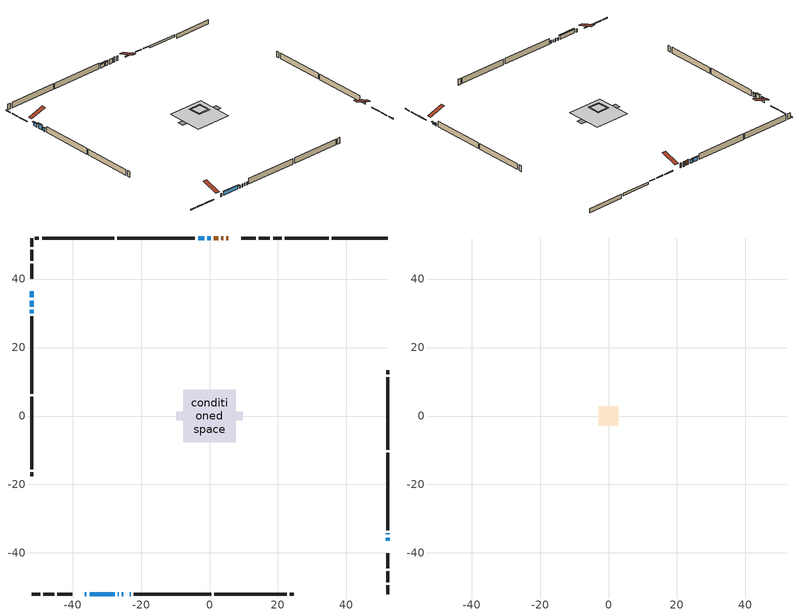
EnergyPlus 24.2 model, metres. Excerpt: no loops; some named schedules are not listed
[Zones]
conditioned space
 floor adiabatic (Floor3 construction): -5.01,-5.01 -5.01,5.01 5.01,5.01 5.01,-5.01 z0.26
 floor adiabatic (AdiabaticFloorConstruction): -7.74,-7.74 -7.74,7.74 7.74,7.74 7.74,-7.74 z0.26
 floor foundation (Slab1 construction): -3.43,-3.43 -3.43,3.43 3.43,3.43 3.43,-3.43 z-1.55
 floor foundation (Slab2 construction): -5.01,-5.01 -5.01,5.01 5.01,5.01 5.01,-5.01 z-0.65
 floor foundation (Slab3 construction): -9.75,-1.3 -9.75,1.3 9.75,1.3 9.75,-1.3 z0
 wall outside (RimJoist1 construction): 21.06,51.98 18.56,51.98 / -51.98,-51.98 -49.48,-51.98 / -51.98,51.98 -51.98,49.48 / 51.98,-51.98 51.98,-49.48 z0.26:0.56
 wall outside (RimJoist2 construction): 17.63,51.98 14.45,51.98 / -48.55,-51.98 -45.37,-51.98 / -51.98,48.55 -51.98,45.37 / 51.98,-48.55 51.98,-45.37 z0.26:0.56
 wall outside (RimJoist3 construction): 13.52,51.98 9.21,51.98 / -44.44,-51.98 -40.13,-51.98 / -51.98,44.44 -51.98,40.13 / 51.98,-44.44 51.98,-40.13 z0.26:0.56
 wall outside (AdiabaticWallConstruction 1): 5.52,51.98 4.95,51.98 / 4.03,51.98 3.5,51.98 / 2.58,51.98 1.25,51.98 z0.26:2.29
 wall outside (AdiabaticWallConstruction): -36.44,-51.98 -35.96,-51.98 / -26.79,-51.98 -26.53,-51.98 / -25.61,-51.98 -25.15,-51.98 / -24.22,-51.98 -24.17,-51.98 / 51.98,-34.6 51.98,-34.29 / -23.25,-51.98 -23.04,-51.98 z0.26:1.48; -51.98,36.44 -51.98,34.61 / -35.03,-51.98 -27.71,-51.98 / -1.52,51.98 -3.35,51.98 z0.26:1.78; 51.98,-36.44 51.98,-35.53 z0.26:1.02; -51.98,33.68 -51.98,31.91 z0.26:2.29; 0.32,51.98 -0.59,51.98 / -51.98,30.98 -51.98,30.06 z0.26:1.79
 wall outside (Wall1 construction): -4.28,51.98 -26.88,51.98 / -22.11,-51.98 0.49,-51.98 / -51.98,29.13 -51.98,6.53 / 51.98,-33.36 51.98,-10.76 z0.26:2.7
 wall outside (Wall2 construction): -27.81,51.98 -48.89,51.98 / 1.42,-51.98 22.5,-51.98 / -51.98,5.6 -51.98,-15.48 / 51.98,-9.83 51.98,11.25 z0.26:2.7
 wall outside (Wall3 construction): -49.82,51.98 -51.05,51.98 / 23.43,-51.98 24.66,-51.98 / -51.98,-16.41 -51.98,-17.64 / 51.98,12.18 51.98,13.41 z0.26:2.7
 wall foundation (FoundationWall1 construction): 51.98,51.98 35.72,51.98 z-1.55:0.16
 wall foundation (FoundationWall2 construction): 34.79,51.98 21.99,51.98 z-0.65:0.26
 window (WindowConstruction 7): -36.44,-51.98 -35.96,-51.98 z0.26:1.48
 window (WindowConstruction 2): -51.98,36.44 -51.98,34.61 z0.26:1.78
 window (WindowConstruction 3): 51.98,-36.44 51.98,-35.53 z0.26:1.02
 window (WindowConstruction 4): -35.03,-51.98 -27.71,-51.98 z0.26:1.78
 window (WindowConstruction 5): -51.98,33.68 -51.98,31.91 z0.26:2.29
 window (WindowConstruction 6): 0.32,51.98 -0.59,51.98 z0.26:1.78
 window (WindowConstruction 8): -26.78,-51.98 -26.53,-51.98 z0.26:1.48
 window (WindowConstruction 9): -25.6,-51.98 -25.15,-51.98 z0.26:1.48
 window (WindowConstruction 10): -24.22,-51.98 -24.18,-51.98 z0.26:1.48
 window (WindowConstruction 11): 51.98,-34.6 51.98,-34.29 z0.26:1.48
 window (WindowConstruction 12): -23.25,-51.98 -23.04,-51.98 z0.26:1.48
 window (WindowConstruction): -1.52,51.98 -3.35,51.98 z0.26:1.78
 window (WindowConstruction 1): -51.98,30.98 -51.98,30.06 z0.26:1.78
 door (Door): 5.52,51.98 4.95,51.98 z0.26:2.29
 door (Door 1): 4.02,51.98 3.5,51.98 z0.26:2.29
 door (Door 2): 2.58,51.98 1.25,51.98 z0.26:2.29
 ceiling adiabatic (AdiabaticFloorConstruction): 7.74,-7.74 7.74,7.74 -7.74,7.74 -7.74,-7.74 z0.26
attic - vented
 floor to conditioned space (Floor1 construction Reversed): -2.2,-2.2 -2.2,2.2 2.2,2.2 2.2,-2.2 z2.7
 floor to conditioned space (Floor2 construction Reversed): -2.81,-2.81 -2.81,2.81 2.81,2.81 2.81,-2.81 z2.7
 roof outside (Roof1 construction): 6.45,51.98,2.7 6.45,45.02,5.02 8.28,45.02,5.02 8.28,51.98,2.7; -37.37,-51.98,2.7 -37.37,-45.02,5.02 -39.2,-45.02,5.02 -39.2,-51.98,2.7; -51.98,37.37,2.7 -45.02,37.37,5.02 -45.02,39.2,5.02 -51.98,39.2,2.7; 51.98,-37.37,2.7 45.02,-37.37,5.02 45.02,-39.2,5.02 51.98,-39.2,2.7
shading: -51.98,34.41 -51.98,36.64 -52.39,36.64 -52.39,34.41 z1.99; 51.98,-35.33 51.98,-36.64 52.39,-36.64 52.39,-35.33 z1.22; -27.51,-51.98 -35.23,-51.98 -35.23,-52.39 -27.51,-52.39 z1.99; -51.98,31.7 -51.98,33.88 -52.39,33.88 -52.39,31.7 z2.49; -0.79,51.98 0.52,51.98 0.52,52.39 -0.79,52.39 z1.99; -3.55,51.98 -1.32,51.98 -1.32,52.39 -3.55,52.39 z1.99; -51.98,29.86 -51.98,31.18 -52.39,31.18 -52.39,29.86 z1.99
[Building]
Building 1: Terrain=Suburbs
[Site:Location]
Toronto City Centre_ON: Latitude {deg}=43.63; Longitude {deg}=-79.39; Time Zone {hr}=-5; Elevation {m}=77; Keep Site Location Information=Yes
[Site:GroundTemperature:Shallow]
5.01852, 3.26908, 3.12898, 3.95918, 7.29196, 10.6092, 13.4851, 15.3069, 15.4617, 13.9799, 11.1774, 7.9619
[Site:WaterMainsTemperature]
Calculation Method=Schedule; Temperature Schedule=mains temperature schedule
[Material] Roughness=Rough; Thermal Absorptance=0.9
Name | Thickness {m} | Conductivity {W/m-K} | Density {kg/m3} | Specific Heat {J/kg-K} | Solar Absorptance | Visible Absorptance
asphalt or fiberglass shingles | 0.00635 | 0.162714 | 1121.4 | 1465.45 | 0.4 | 0.4
ceiling loosefill ins | 0.0846667 | 0.0480833 | 16.02 | 1046.75 | 0.7 | 0.7
ceiling loosefill ins 1 | 0.169333 | 0.0480833 | 16.02 | 1046.75 | 0.7 | 0.7
ceiling stud and cavity | 0.1397 | 0.0770264 | 65.682 | 1177.47 | 0.7 | 0.7
ceiling stud and cavity 1 | 0.1397 | 1.04387 | 65.682 | 1177.47 | 0.7 | 0.7
concrete 4.0 in. | 0.1016 | 1.803125 | 2242.8 | 837.4 | 0.7 | 0.7
concrete 8.0 in. | 0.2032 | 1.803125 | 2242.8 | 837.4 | 0.7 | 0.7
door material | 0.04445 | 0.053851 | 512.64 | 1214.23 | 0.7 | 0.7
door material 1 | 0.04445 | 0.0639163 | 512.64 | 1214.23 | 0.7 | 0.7
door material 2 | 0.04445 | 0.188738 | 512.64 | 1214.23 | 0.7 | 0.7
exterior vertical ins | 0.00290188 | 0.029427 | 32.04 | 1214.23 | 0.7 | 0.7
floor covering | 0.0127 | 9.015625 | 54.468 | 1339.84 | 0.6 | 0.6
floor covering 1 | 0.0127 | 0.0433444 | 54.468 | 1339.84 | 0.6 | 0.6
floor rigid ins; wall rigid ins | 0.512978 | 0.029427 | 32.04 | 1214.23 | 0.7 | 0.7
floor stud and cavity | 0.0889 | 0.662566 | 50.32683 | 1063.81 | 0.7 | 0.7
floor stud and cavity 1 | 0.1397 | 1.75129 | 37.0049 | 1207.88 | 0.7 | 0.7
furniture material conditioned space 1 | 0.1524 | 0.115458 | 640.8 | 1214.23 | 0.6 | 0.6
gypsum board | 0.0127 | 0.160291 | 801 | 837.4 | 0.6 | 0.6
gypsum board 1 | 0.0127 | 0.160291 | 801 | 837.4 | 0.7 | 0.7
osb sheathing 0.5 in. | 0.0127 | 0.115458 | 512.64 | 1214.23 | 0.7 | 0.7
osb sheathing 0.75 in. | 0.01905 | 0.115458 | 512.64 | 1214.23 | 0.7 | 0.7
rim joist stud and cavity | 0.0508 | 0.107068 | 50.32683 | 1063.81 | 0.6 | 0.6
rim joist stud and cavity 1 | 0.0508 | 0.153904 | 50.32683 | 1063.81 | 0.6 | 0.6
rim joist stud and cavity 2 | 0.0508 | 24.0425 | 6.31874 | 1174.65 | 0.6 | 0.6
wall stud and cavity | 0.1397 | 0.450807 | 139.0536 | 1170.24 | 0.7 | 0.7
wall stud and cavity 1 | 0.1397 | 0.0895467 | 139.0536 | 1170.24 | 0.7 | 0.7
wall stud and cavity 2 | 0.1397 | 0.101847 | 139.0536 | 1170.24 | 0.7 | 0.7
wall stud and cavity 3 | 0.0889 | 0.380278 | 52.3479 | 1209.89 | 0.7 | 0.7
wall stud and cavity 4 | 0.0889 | 0.391764 | 83.0341 | 1211.67 | 0.7 | 0.7
wood siding | 0.0254 | 0.102417 | 544.68 | 1172.36 | 0.4 | 0.4
wood siding 1; wood siding 2; wood siding 3 | 0.0254 | 0.102417 | 544.68 | 1172.36 | 0.7 | 0.7
[WindowMaterial:SimpleGlazingSystem]
Name | U-Factor {W/m2-K} | Solar Heat Gain Coefficient
WindowMaterial | 3.28416 | 0.56
WindowMaterial 1 | 2.359209 | 0.53
WindowMaterial 10 | 6.93965 | 0.69
WindowMaterial 2 | 2.2394 | 0.58
WindowMaterial 3 | 2.856034 | 0.61
WindowMaterial 4 | 2.97754 | 0.59
WindowMaterial 5 | 3.034891 | 0.47
WindowMaterial 6 | 3.117222 | 0.41
WindowMaterial 7 | 6.74774 | 0.74
WindowMaterial 8 | 3.90135 | 0.37
WindowMaterial 9 | 5.20275 | 0.65
[Construction]
AdiabaticFloorConstruction: floor stud and cavity 1, floor rigid ins, osb sheathing 0.75 in., floor covering 1
AdiabaticWallConstruction: wood siding 2, wall rigid ins, wall stud and cavity 3, gypsum board
AdiabaticWallConstruction 1: wood siding 3, wall rigid ins, wall stud and cavity 3, gypsum board
Door: door material
Door 1: door material 1
Door 2: door material 2
Floor1 construction Reversed: gypsum board, ceiling stud and cavity, ceiling loosefill ins
Floor2 construction Reversed: gypsum board, ceiling stud and cavity 1, ceiling loosefill ins 1
Floor3 construction: floor stud and cavity, floor covering
FoundationWall1 construction: concrete 8.0 in.
FoundationWall2 construction: concrete 8.0 in., gypsum board 1
furniture construction conditioned space 1: furniture material conditioned space 1
PartitionWallConstruction: gypsum board, wall stud and cavity 4, gypsum board
RimJoist1 construction: wood siding 1, rim joist stud and cavity
RimJoist2 construction: wood siding 1, rim joist stud and cavity 1
RimJoist3 construction: wood siding 1, rim joist stud and cavity 2
Roof1 construction: asphalt or fiberglass shingles
Slab1 construction; Slab2 construction; Slab3 construction: concrete 4.0 in.
Wall1 construction: wood siding, osb sheathing 0.5 in., wall stud and cavity, gypsum board
Wall2 construction: wood siding, osb sheathing 0.5 in., wall stud and cavity 1, gypsum board
Wall3 construction: wood siding, osb sheathing 0.5 in., wall stud and cavity 2, gypsum board
WindowConstruction: WindowMaterial
WindowConstruction 1; WindowConstruction 6: WindowMaterial 1
WindowConstruction 10: WindowMaterial 8
WindowConstruction 11: WindowMaterial 9
WindowConstruction 12: WindowMaterial 10
WindowConstruction 2; WindowConstruction 4: WindowMaterial 2
WindowConstruction 3: WindowMaterial 3
WindowConstruction 5: WindowMaterial 4
WindowConstruction 7: WindowMaterial 5
WindowConstruction 8: WindowMaterial 6
WindowConstruction 9: WindowMaterial 7
[Zone] Multiplier=1; Part of Total Floor Area=Yes
Name | Volume {m3}
attic - vented | 19.1675
conditioned space | 747.8
[Space]
Name | Zone | Volume {m3}
attic - vented 1 | attic - vented | 19.1675
conditioned space 1 | conditioned space | 747.8
[ZoneInfiltration:EffectiveLeakageArea]
infil attic - vented 1: Zone or Space=attic - vented 1; Schedule=Always On Discrete; Effective Air Leakage Area {cm2}=2145.26; Stack Coefficient=0.000161152; Wind Coefficient=8.57704e-06
[ZoneMixing]
whole house fan mix: Zone or Space=attic - vented; Schedule=Always On Continuous; Design Flow Rate Calculation Method=Flow/Zone; Design Flow Rate {m3/s}=0; Source Zone or Space=conditioned space
[SurfaceProperty:ExposedFoundationPerimeter] Exposed Perimeter Calculation Method=TotalExposedPerimeter
Name | Total Exposed Perimeter {m}
Slab1 | 16.258
Slab2 | 12.802
Slab3 | 44.196
[InternalMass] Zone or ZoneList=conditioned space; Space or SpaceList=conditioned space 1
Name | Construction | Surface Area {m2}
furniture mass conditioned space 1 | furniture construction conditioned space 1 | 215.18
partition wall mass | PartitionWallConstruction | 437.61
[Lights]
interior lighting: Zone or ZoneList or Space or SpaceList=conditioned space 1; Schedule=interior lighting schedule; Design Level Calculation Method=LightingLevel; Lighting Level {W}=343.2; Return Air Fraction=0; Fraction Radiant=0.6; Fraction Visible=0.2; Fraction Replaceable=1
[People]
occupants: Zone or ZoneList or Space or SpaceList=conditioned space 1; Number of People Schedule=occupants schedule; Number of People Calculation Method=People; Number of People=3; Fraction Radiant=0.314171; Sensible Heat Fraction=0.56303; Activity Level Schedule=occupants activity schedule; Carbon Dioxide Generation Rate {m3/s-W}=0; Enable ASHRAE 55 Comfort Warnings=No; Mean Radiant Temperature Calculation Type=EnclosureAveraged
[ElectricEquipment] Zone or ZoneList or Space or SpaceList=conditioned space 1; Design Level Calculation Method=EquipmentLevel
Name | Schedule | Design Level {W} | Fraction Latent | Fraction Radiant | Fraction Lost
clothes dryer | clothes dryer schedule | 140.772 | 0.015 | 0.081 | 0.85
clothes washer | clothes washer schedule | 32.1985 | 0.03 | 0.162 | 0.7
cooking range | cooking range schedule | 215.147 | 0.08 | 0.432 | 0.2
dishwasher | dishwasher schedule | 66.8632 | 0.3 | 0.18 | 0.4
fridge | fridge schedule | 72.9452 | 0 | 0.6 | 0
mech vent bath fan 0 | mech vent bath fan 0 schedule | 50.2 | 0 | 0 | 1
mech vent bath fan 1 | mech vent bath fan 1 schedule | 50.2 | 0 | 0 | 1
mech vent house fan | mech vent house fan schedule | 0 | 0 | 0 | 1
mech vent house fan cfis | mech vent house fan cfis schedule | 0 | 0 | 0 | 0
mech vent range fan 0 | mech vent range fan 0 schedule | 57 | 0 | 0 | 1
misc plug loads | misc plug loads schedule | 494.7 | 0.045 | 0.513 | 0.1
whole house fan | Always On Discrete | 0 | 0 | 0 | 1
[OtherEquipment] Zone or ZoneList or Space or SpaceList=conditioned space 1; Design Level Calculation Method=EquipmentLevel
Name | Fuel Type | Schedule | Design Level {W} | Fraction Latent | Fraction Radiant | Fraction Lost
clothes dryer 1 | Electricity | clothes dryer schedule | 0 | 0.015 | 0.081 | 0.85
cooking range 1 | Electricity | cooking range schedule | 0 | 0.08 | 0.432 | 0.2
general water use latent | None | general water use schedule | 62.594 | 1 | 0 | 0
general water use sensible | None | general water use schedule | -61.6891 | 0 | 0.6 | 0
mech vent house fan latent load | None | Always On Discrete | 0 | 1 | 0 | 0
mech vent house fan sensible load | None | Always On Discrete | 0 | 0 | 0 | 0
water heater energy adjustment1 | NaturalGas | Always On Discrete | 0.01 | 0 | 0 | 1
[ZoneInfiltration:DesignFlowRate] Zone or ZoneList or Space or SpaceList=conditioned space 1; Schedule=Always On Discrete; Design Flow Rate Calculation Method=Flow/Zone; Design Flow Rate {m3/s}=0
infil flow; natural vent flow; whole house fan flow
[Foundation:Kiva] Initial Indoor Air Temperature {C}=18; Wall Depth Below Slab {m}=0.2032
Name | Wall Height Above Grade {m} | Custom Block Material Name 1 | Custom Block Depth 1 {m} | Custom Block X Position 1 {m} | Custom Block Z Position 1 {m}
Foundation Kiva 1 | 0.15999
Foundation Kiva 2 | 0.260025 | exterior vertical ins | 0.910011 | 0.2159 | 0
Foundation Kiva 3 | 0.1016
[Foundation:Kiva:Settings]
Soil Conductivity {W/m-K}=0.849921; Soil Density {kg/m3}=1842.3; Soil Specific Heat {J/kg-K}=418.7; Ground Solar Absorptivity=0.9; Ground Thermal Absorptivity=0.9; Ground Surface Roughness {m}=0.03; Far-Field Width {m}=40; Deep-Ground Boundary Condition=ZeroFlux; Deep-Ground Depth {m}=40; Minimum Cell Dimension {m}=0.2; Maximum Cell Growth Coefficient=3; Simulation Timestep=Timestep
[Exterior:Lights]
exterior lighting: Schedule=exterior lighting schedule; Design Level {W}=75.6
[Schedule:Constant]
Name | Hourly Value
Always On Continuous; mech vent house fan schedule; mech vent house fan cfis schedule; Always On Discrete | 1
occupants activity schedule | 117.228
fridge schedule | 0
[Schedule:Week:Daily]
interior lighting schedule Week Rule - Jan1-Jan27: interior lighting schedule day, interior lighting schedule day, interior lighting schedule day, interior lighting schedule day, interior lighting schedule day, interior lighting schedule day, interior lighting schedule day, interior lighting schedule default day, interior lighting schedule default day, interior lighting schedule default day, interior lighting schedule default day, interior lighting schedule default day
interior lighting schedule Week Rule - Jan28-Feb3: interior lighting schedule day, interior lighting schedule day, interior lighting schedule day, interior lighting schedule day, interior lighting schedule day 1, interior lighting schedule day 1, interior lighting schedule day 1, interior lighting schedule default day, interior lighting schedule default day, interior lighting schedule default day, interior lighting schedule default day, interior lighting schedule default day
interior lighting schedule Week Rule - Feb4-Feb24: interior lighting schedule day 1, interior lighting schedule day 1, interior lighting schedule day 1, interior lighting schedule day 1, interior lighting schedule day 1, interior lighting schedule day 1, interior lighting schedule day 1, interior lighting schedule default day, interior lighting schedule default day, interior lighting schedule default day, interior lighting schedule default day, interior lighting schedule default day
interior lighting schedule Week Rule - Feb25-Mar3: interior lighting schedule day 1, interior lighting schedule day 1, interior lighting schedule day 1, interior lighting schedule day 1, interior lighting schedule day 2, interior lighting schedule day 2, interior lighting schedule day 2, interior lighting schedule default day, interior lighting schedule default day, interior lighting schedule default day, interior lighting schedule default day, interior lighting schedule default day
interior lighting schedule Week Rule - Mar4-Mar31: interior lighting schedule day 2, interior lighting schedule day 2, interior lighting schedule day 2, interior lighting schedule day 2, interior lighting schedule day 2, interior lighting schedule day 2, interior lighting schedule day 2, interior lighting schedule default day, interior lighting schedule default day, interior lighting schedule default day, interior lighting schedule default day, interior lighting schedule default day
interior lighting schedule Week Rule - Apr1-Apr28: interior lighting schedule day 3, interior lighting schedule day 3, interior lighting schedule day 3, interior lighting schedule day 3, interior lighting schedule day 3, interior lighting schedule day 3, interior lighting schedule day 3, interior lighting schedule default day, interior lighting schedule default day, interior lighting schedule default day, interior lighting schedule default day, interior lighting schedule default day
interior lighting schedule Week Rule - Apr29-May5: interior lighting schedule day 3, interior lighting schedule day 3, interior lighting schedule day 4, interior lighting schedule day 4, interior lighting schedule day 4, interior lighting schedule day 4, interior lighting schedule day 4, interior lighting schedule default day, interior lighting schedule default day, interior lighting schedule default day, interior lighting schedule default day, interior lighting schedule default day
interior lighting schedule Week Rule - May6-May26: interior lighting schedule day 4, interior lighting schedule day 4, interior lighting schedule day 4, interior lighting schedule day 4, interior lighting schedule day 4, interior lighting schedule day 4, interior lighting schedule day 4, interior lighting schedule default day, interior lighting schedule default day, interior lighting schedule default day, interior lighting schedule default day, interior lighting schedule default day
interior lighting schedule Week Rule - May27-Jun2: interior lighting schedule day 4, interior lighting schedule day 4, interior lighting schedule day 4, interior lighting schedule day 4, interior lighting schedule day 4, interior lighting schedule day 5, interior lighting schedule day 5, interior lighting schedule default day, interior lighting schedule default day, interior lighting schedule default day, interior lighting schedule default day, interior lighting schedule default day
interior lighting schedule Week Rule - Jun3-Jun30: interior lighting schedule day 5, interior lighting schedule day 5, interior lighting schedule day 5, interior lighting schedule day 5, interior lighting schedule day 5, interior lighting schedule day 5, interior lighting schedule day 5, interior lighting schedule default day, interior lighting schedule default day, interior lighting schedule default day, interior lighting schedule default day, interior lighting schedule default day
interior lighting schedule Week Rule - Jul1-Jul28: interior lighting schedule day 6, interior lighting schedule day 6, interior lighting schedule day 6, interior lighting schedule day 6, interior lighting schedule day 6, interior lighting schedule day 6, interior lighting schedule day 6, interior lighting schedule default day, interior lighting schedule default day, interior lighting schedule default day, interior lighting schedule default day, interior lighting schedule default day
interior lighting schedule Week Rule - Jul29-Aug4: interior lighting schedule day 6, interior lighting schedule day 6, interior lighting schedule day 6, interior lighting schedule day 7, interior lighting schedule day 7, interior lighting schedule day 7, interior lighting schedule day 7, interior lighting schedule default day, interior lighting schedule default day, interior lighting schedule default day, interior lighting schedule default day, interior lighting schedule default day
interior lighting schedule Week Rule - Aug5-Aug25: interior lighting schedule day 7, interior lighting schedule day 7, interior lighting schedule day 7, interior lighting schedule day 7, interior lighting schedule day 7, interior lighting schedule day 7, interior lighting schedule day 7, interior lighting schedule default day, interior lighting schedule default day, interior lighting schedule default day, interior lighting schedule default day, interior lighting schedule default day
interior lighting schedule Week Rule - Aug26-Sep1: interior lighting schedule day 7, interior lighting schedule day 7, interior lighting schedule day 7, interior lighting schedule day 7, interior lighting schedule day 7, interior lighting schedule day 7, interior lighting schedule day 8, interior lighting schedule default day, interior lighting schedule default day, interior lighting schedule default day, interior lighting schedule default day, interior lighting schedule default day
interior lighting schedule Week Rule - Sep2-Sep29: interior lighting schedule day 8, interior lighting schedule day 8, interior lighting schedule day 8, interior lighting schedule day 8, interior lighting schedule day 8, interior lighting schedule day 8, interior lighting schedule day 8, interior lighting schedule default day, interior lighting schedule default day, interior lighting schedule default day, interior lighting schedule default day, interior lighting schedule default day
interior lighting schedule Week Rule - Sep30-Oct6: interior lighting schedule day 8, interior lighting schedule day 9, interior lighting schedule day 9, interior lighting schedule day 9, interior lighting schedule day 9, interior lighting schedule day 9, interior lighting schedule day 9, interior lighting schedule default day, interior lighting schedule default day, interior lighting schedule default day, interior lighting schedule default day, interior lighting schedule default day
interior lighting schedule Week Rule - Oct7-Oct27: interior lighting schedule day 9, interior lighting schedule day 9, interior lighting schedule day 9, interior lighting schedule day 9, interior lighting schedule day 9, interior lighting schedule day 9, interior lighting schedule day 9, interior lighting schedule default day, interior lighting schedule default day, interior lighting schedule default day, interior lighting schedule default day, interior lighting schedule default day
interior lighting schedule Week Rule - Oct28-Nov3: interior lighting schedule day 9, interior lighting schedule day 9, interior lighting schedule day 9, interior lighting schedule day 9, interior lighting schedule day 10, interior lighting schedule day 10, interior lighting schedule day 10, interior lighting schedule default day, interior lighting schedule default day, interior lighting schedule default day, interior lighting schedule default day, interior lighting schedule default day
interior lighting schedule Week Rule - Nov4-Nov24: interior lighting schedule day 10, interior lighting schedule day 10, interior lighting schedule day 10, interior lighting schedule day 10, interior lighting schedule day 10, interior lighting schedule day 10, interior lighting schedule day 10, interior lighting schedule default day, interior lighting schedule default day, interior lighting schedule default day, interior lighting schedule default day, interior lighting schedule default day
interior lighting schedule Week Rule - Nov25-Dec1: interior lighting schedule day 10, interior lighting schedule day 10, interior lighting schedule day 10, interior lighting schedule day 10, interior lighting schedule day 10, interior lighting schedule day 10, interior lighting schedule day 11, interior lighting schedule default day, interior lighting schedule default day, interior lighting schedule default day, interior lighting schedule default day, interior lighting schedule default day
interior lighting schedule Week Rule - Dec2-Dec31: interior lighting schedule day 11, interior lighting schedule day 11, interior lighting schedule day 11, interior lighting schedule day 11, interior lighting schedule day 11, interior lighting schedule day 11, interior lighting schedule day 11, interior lighting schedule default day, interior lighting schedule default day, interior lighting schedule default day, interior lighting schedule default day, interior lighting schedule default day
occupants schedule Week Rule - Jan1-Dec31: occupants schedule day, occupants schedule day, occupants schedule day, occupants schedule day, occupants schedule day, occupants schedule day, occupants schedule day, occupants schedule default day, occupants schedule default day, occupants schedule default day, occupants schedule default day, occupants schedule default day
clothes dryer schedule Week Rule - Jan1-Dec31: clothes dryer schedule day, clothes dryer schedule day, clothes dryer schedule day, clothes dryer schedule day, clothes dryer schedule day, clothes dryer schedule day, clothes dryer schedule day, clothes dryer schedule default day, clothes dryer schedule default day, clothes dryer schedule default day, clothes dryer schedule default day, clothes dryer schedule default day
clothes washer schedule Week Rule - Jan1-Dec31: clothes washer schedule day, clothes washer schedule day, clothes washer schedule day, clothes washer schedule day, clothes washer schedule day, clothes washer schedule day, clothes washer schedule day, clothes washer schedule default day, clothes washer schedule default day, clothes washer schedule default day, clothes washer schedule default day, clothes washer schedule default day
cooking range schedule Week Rule - Jan1-Dec31: cooking range schedule day, cooking range schedule day, cooking range schedule day, cooking range schedule day, cooking range schedule day, cooking range schedule day, cooking range schedule day, cooking range schedule default day, cooking range schedule default day, cooking range schedule default day, cooking range schedule default day, cooking range schedule default day
dishwasher schedule Week Rule - Jan1-Dec31: dishwasher schedule day, dishwasher schedule day, dishwasher schedule day, dishwasher schedule day, dishwasher schedule day, dishwasher schedule day, dishwasher schedule day, dishwasher schedule default day, dishwasher schedule default day, dishwasher schedule default day, dishwasher schedule default day, dishwasher schedule default day
mech vent bath fan 0 schedule Week Rule - Jan1-Dec31: mech vent bath fan 0 schedule day, mech vent bath fan 0 schedule day, mech vent bath fan 0 schedule day, mech vent bath fan 0 schedule day, mech vent bath fan 0 schedule day, mech vent bath fan 0 schedule day, mech vent bath fan 0 schedule day, mech vent bath fan 0 schedule default day, mech vent bath fan 0 schedule default day, mech vent bath fan 0 schedule default day, mech vent bath fan 0 schedule default day, mech vent bath fan 0 schedule default day
mech vent bath fan 1 schedule Week Rule - Jan1-Dec31: mech vent bath fan 1 schedule day, mech vent bath fan 1 schedule day, mech vent bath fan 1 schedule day, mech vent bath fan 1 schedule day, mech vent bath fan 1 schedule day, mech vent bath fan 1 schedule day, mech vent bath fan 1 schedule day, mech vent bath fan 1 schedule default day, mech vent bath fan 1 schedule default day, mech vent bath fan 1 schedule default day, mech vent bath fan 1 schedule default day, mech vent bath fan 1 schedule default day
mech vent range fan 0 schedule Week Rule - Jan1-Dec31: mech vent range fan 0 schedule day, mech vent range fan 0 schedule day, mech vent range fan 0 schedule day, mech vent range fan 0 schedule day, mech vent range fan 0 schedule day, mech vent range fan 0 schedule day, mech vent range fan 0 schedule day, mech vent range fan 0 schedule default day, mech vent range fan 0 schedule default day, mech vent range fan 0 schedule default day, mech vent range fan 0 schedule default day, mech vent range fan 0 schedule default day
misc plug loads schedule Week Rule - Jan1-Dec31: misc plug loads schedule day, misc plug loads schedule day, misc plug loads schedule day, misc plug loads schedule day, misc plug loads schedule day, misc plug loads schedule day, misc plug loads schedule day, misc plug loads schedule default day, misc plug loads schedule default day, misc plug loads schedule default day, misc plug loads schedule default day, misc plug loads schedule default day
general water use schedule Week Rule - Jan1-Dec31: general water use schedule day, general water use schedule day, general water use schedule day, general water use schedule day, general water use schedule day, general water use schedule day, general water use schedule day, general water use schedule default day, general water use schedule default day, general water use schedule default day, general water use schedule default day, general water use schedule default day
exterior lighting schedule Week Rule - Jan1-Jan27: exterior lighting schedule day, exterior lighting schedule day, exterior lighting schedule day, exterior lighting schedule day, exterior lighting schedule day, exterior lighting schedule day, exterior lighting schedule day, exterior lighting schedule default day, exterior lighting schedule default day, exterior lighting schedule default day, exterior lighting schedule default day, exterior lighting schedule default day
exterior lighting schedule Week Rule - Jan28-Feb3: exterior lighting schedule day, exterior lighting schedule day, exterior lighting schedule day, exterior lighting schedule day, exterior lighting schedule day 1, exterior lighting schedule day 1, exterior lighting schedule day 1, exterior lighting schedule default day, exterior lighting schedule default day, exterior lighting schedule default day, exterior lighting schedule default day, exterior lighting schedule default day
exterior lighting schedule Week Rule - Feb4-Feb24: exterior lighting schedule day 1, exterior lighting schedule day 1, exterior lighting schedule day 1, exterior lighting schedule day 1, exterior lighting schedule day 1, exterior lighting schedule day 1, exterior lighting schedule day 1, exterior lighting schedule default day, exterior lighting schedule default day, exterior lighting schedule default day, exterior lighting schedule default day, exterior lighting schedule default day
exterior lighting schedule Week Rule - Feb25-Mar3: exterior lighting schedule day 1, exterior lighting schedule day 1, exterior lighting schedule day 1, exterior lighting schedule day 1, exterior lighting schedule day 2, exterior lighting schedule day 2, exterior lighting schedule day 2, exterior lighting schedule default day, exterior lighting schedule default day, exterior lighting schedule default day, exterior lighting schedule default day, exterior lighting schedule default day
exterior lighting schedule Week Rule - Mar4-Mar31: exterior lighting schedule day 2, exterior lighting schedule day 2, exterior lighting schedule day 2, exterior lighting schedule day 2, exterior lighting schedule day 2, exterior lighting schedule day 2, exterior lighting schedule day 2, exterior lighting schedule default day, exterior lighting schedule default day, exterior lighting schedule default day, exterior lighting schedule default day, exterior lighting schedule default day
exterior lighting schedule Week Rule - Apr1-Apr28: exterior lighting schedule day 3, exterior lighting schedule day 3, exterior lighting schedule day 3, exterior lighting schedule day 3, exterior lighting schedule day 3, exterior lighting schedule day 3, exterior lighting schedule day 3, exterior lighting schedule default day, exterior lighting schedule default day, exterior lighting schedule default day, exterior lighting schedule default day, exterior lighting schedule default day
exterior lighting schedule Week Rule - Apr29-May5: exterior lighting schedule day 3, exterior lighting schedule day 3, exterior lighting schedule day 4, exterior lighting schedule day 4, exterior lighting schedule day 4, exterior lighting schedule day 4, exterior lighting schedule day 4, exterior lighting schedule default day, exterior lighting schedule default day, exterior lighting schedule default day, exterior lighting schedule default day, exterior lighting schedule default day
exterior lighting schedule Week Rule - May6-May26: exterior lighting schedule day 4, exterior lighting schedule day 4, exterior lighting schedule day 4, exterior lighting schedule day 4, exterior lighting schedule day 4, exterior lighting schedule day 4, exterior lighting schedule day 4, exterior lighting schedule default day, exterior lighting schedule default day, exterior lighting schedule default day, exterior lighting schedule default day, exterior lighting schedule default day
exterior lighting schedule Week Rule - May27-Jun2: exterior lighting schedule day 4, exterior lighting schedule day 4, exterior lighting schedule day 4, exterior lighting schedule day 4, exterior lighting schedule day 4, exterior lighting schedule day 5, exterior lighting schedule day 5, exterior lighting schedule default day, exterior lighting schedule default day, exterior lighting schedule default day, exterior lighting schedule default day, exterior lighting schedule default day
exterior lighting schedule Week Rule - Jun3-Jun30: exterior lighting schedule day 5, exterior lighting schedule day 5, exterior lighting schedule day 5, exterior lighting schedule day 5, exterior lighting schedule day 5, exterior lighting schedule day 5, exterior lighting schedule day 5, exterior lighting schedule default day, exterior lighting schedule default day, exterior lighting schedule default day, exterior lighting schedule default day, exterior lighting schedule default day
exterior lighting schedule Week Rule - Jul1-Jul28: exterior lighting schedule day 6, exterior lighting schedule day 6, exterior lighting schedule day 6, exterior lighting schedule day 6, exterior lighting schedule day 6, exterior lighting schedule day 6, exterior lighting schedule day 6, exterior lighting schedule default day, exterior lighting schedule default day, exterior lighting schedule default day, exterior lighting schedule default day, exterior lighting schedule default day
[Schedule:Year]
interior lighting schedule: interior lighting schedule Week Rule - Jan1-Jan27, 1, 1, 1, 27, interior lighting schedule Week Rule - Jan28-Feb3, 1, 28, 2, 3, interior lighting schedule Week Rule - Feb4-Feb24, 2, 4, 2, 24, interior lighting schedule Week Rule - Feb25-Mar3, 2, 25, 3, 3, interior lighting schedule Week Rule - Mar4-Mar31, 3, 4, 3, 31, interior lighting schedule Week Rule - Apr1-Apr28, 4, 1, 4, 28, interior lighting schedule Week Rule - Apr29-May5, 4, 29, 5, 5, interior lighting schedule Week Rule - May6-May26, 5, 6, 5, 26, interior lighting schedule Week Rule - May27-Jun2, 5, 27, 6, 2, interior lighting schedule Week Rule - Jun3-Jun30, 6, 3, 6, 30, interior lighting schedule Week Rule - Jul1-Jul28, 7, 1, 7, 28, interior lighting schedule Week Rule - Jul29-Aug4, 7, 29, 8, 4, interior lighting schedule Week Rule - Aug5-Aug25, 8, 5, 8, 25, interior lighting schedule Week Rule - Aug26-Sep1, 8, 26, 9, 1, interior lighting schedule Week Rule - Sep2-Sep29, 9, 2, 9, 29, interior lighting schedule Week Rule - Sep30-Oct6, 9, 30, 10, 6, interior lighting schedule Week Rule - Oct7-Oct27, 10, 7, 10, 27, interior lighting schedule Week Rule - Oct28-Nov3, 10, 28, 11, 3, interior lighting schedule Week Rule - Nov4-Nov24, 11, 4, 11, 24, interior lighting schedule Week Rule - Nov25-Dec1, 11, 25, 12, 1, interior lighting schedule Week Rule - Dec2-Dec31, 12, 2, 12, 31
occupants schedule: occupants schedule Week Rule - Jan1-Dec31, 1, 1, 12, 31
clothes dryer schedule: clothes dryer schedule Week Rule - Jan1-Dec31, 1, 1, 12, 31
clothes washer schedule: clothes washer schedule Week Rule - Jan1-Dec31, 1, 1, 12, 31
cooking range schedule: cooking range schedule Week Rule - Jan1-Dec31, 1, 1, 12, 31
dishwasher schedule: dishwasher schedule Week Rule - Jan1-Dec31, 1, 1, 12, 31
mech vent bath fan 0 schedule: mech vent bath fan 0 schedule Week Rule - Jan1-Dec31, 1, 1, 12, 31
mech vent bath fan 1 schedule: mech vent bath fan 1 schedule Week Rule - Jan1-Dec31, 1, 1, 12, 31
mech vent range fan 0 schedule: mech vent range fan 0 schedule Week Rule - Jan1-Dec31, 1, 1, 12, 31
misc plug loads schedule: misc plug loads schedule Week Rule - Jan1-Dec31, 1, 1, 12, 31
general water use schedule: general water use schedule Week Rule - Jan1-Dec31, 1, 1, 12, 31
exterior lighting schedule: exterior lighting schedule Week Rule - Jan1-Jan27, 1, 1, 1, 27, exterior lighting schedule Week Rule - Jan28-Feb3, 1, 28, 2, 3, exterior lighting schedule Week Rule - Feb4-Feb24, 2, 4, 2, 24, exterior lighting schedule Week Rule - Feb25-Mar3, 2, 25, 3, 3, exterior lighting schedule Week Rule - Mar4-Mar31, 3, 4, 3, 31, exterior lighting schedule Week Rule - Apr1-Apr28, 4, 1, 4, 28, exterior lighting schedule Week Rule - Apr29-May5, 4, 29, 5, 5, exterior lighting schedule Week Rule - May6-May26, 5, 6, 5, 26, exterior lighting schedule Week Rule - May27-Jun2, 5, 27, 6, 2, exterior lighting schedule Week Rule - Jun3-Jun30, 6, 3, 6, 30, exterior lighting schedule Week Rule - Jul1-Jul28, 7, 1, 7, 28, exterior lighting schedule Week Rule - Jul29-Aug4, 7, 29, 8, 4, exterior lighting schedule Week Rule - Aug5-Aug25, 8, 5, 8, 25, exterior lighting schedule Week Rule - Aug26-Sep1, 8, 26, 9, 1, exterior lighting schedule Week Rule - Sep2-Sep29, 9, 2, 9, 29, exterior lighting schedule Week Rule - Sep30-Oct6, 9, 30, 10, 6, exterior lighting schedule Week Rule - Oct7-Oct27, 10, 7, 10, 27, exterior lighting schedule Week Rule - Oct28-Nov3, 10, 28, 11, 3, exterior lighting schedule Week Rule - Nov4-Nov24, 11, 4, 11, 24, exterior lighting schedule Week Rule - Nov25-Dec1, 11, 25, 12, 1, exterior lighting schedule Week Rule - Dec2-Dec31, 12, 2, 12, 31
[Schedule:Compact]
mains temperature schedule: Through: 01/01, For: AllDays, Until: 24:00, 8.80333, Through: 01/02, For: AllDays, Until: 24:00, 8.74333, Through: 01/03, For: AllDays, Until: 24:00, 8.68389, Through: 01/04, For: AllDays, Until: 24:00, 8.62611, Through: 01/05, For: AllDays, Until: 24:00, 8.56944, Through: 01/06, For: AllDays, Until: 24:00, 8.51389, Through: 01/07, For: AllDays, Until: 24:00, 8.45944, Through: 01/08, For: AllDays, Until: 24:00, 8.40611, Through: 01/09, For: AllDays, Until: 24:00, 8.35389, Through: 01/10, For: AllDays, Until: 24:00, 8.30278, Through: 01/11, For: AllDays, Until: 24:00, 8.25333, Through: 01/12, For: AllDays, Until: 24:00, 8.205, Through: 01/13, For: AllDays, Until: 24:00, 8.15778, Through: 01/14, For: AllDays, Until: 24:00, 8.11222, Through: 01/15, For: AllDays, Until: 24:00, 8.06778, Through: 01/16, For: AllDays, Until: 24:00, 8.02444, Through: 01/17, For: AllDays, Until: 24:00, 7.98222, Through: 01/18, For: AllDays, Until: 24:00, 7.94167, Through: 01/19, For: AllDays, Until: 24:00, 7.90222, Through: 01/20, For: AllDays, Until: 24:00, 7.86444, Through: 01/21, For: AllDays, Until: 24:00, 7.82778, Through: 01/22, For: AllDays, Until: 24:00, 7.79278, Through: 01/23, For: AllDays, Until: 24:00, 7.75889, Through: 01/24, For: AllDays, Until: 24:00, 7.72667, Through: 01/25, For: AllDays, Until: 24:00, 7.69556, Through: 01/26, For: AllDays, Until: 24:00, 7.66611, Through: 01/27, For: AllDays, Until: 24:00, 7.63778, Through: 01/28, For: AllDays, Until: 24:00, 7.61111, Through: 01/29, For: AllDays, Until: 24:00, 7.58556, Through: 01/30, For: AllDays, Until: 24:00, 7.56167, Through: 01/31, For: AllDays, Until: 24:00, 7.53944, Through: 02/01, For: AllDays, Until: 24:00, 7.51833, Through: 02/02, For: AllDays, Until: 24:00, 7.49889, Through: 02/03, For: AllDays, Until: 24:00, 7.48111, Through: 02/04, For: AllDays, Until: 24:00, 7.46444, Through: 02/05, For: AllDays, Until: 24:00, 7.44944, Through: 02/06, For: AllDays, Until: 24:00, 7.43556, Through: 02/07, For: AllDays, Until: 24:00, 7.42333, Through: 02/08, For: AllDays, Until: 24:00, 7.41278, Through: 02/09, For: AllDays, Until: 24:00, 7.40389, Through: 02/10, For: AllDays, Until: 24:00, 7.39611, Through: 02/11, For: AllDays, Until: 24:00, 7.39, Through: 02/12, For: AllDays, Until: 24:00, 7.38556, Through: 02/13, For: AllDays, Until: 24:00, 7.38222, Through: 02/14, For: AllDays, Until: 24:00, 7.38056, Through: 02/15, For: AllDays, Until: 24:00, 7.38056, Through: 02/16, For: AllDays, Until: 24:00, 7.38222, Through: 02/17, For: AllDays, Until: 24:00, 7.385, Through: 02/18, For: AllDays, Until: 24:00, 7.38944, Through: 02/19, For: AllDays, Until: 24:00, 7.395, Through: 02/20, For: AllDays, Until: 24:00, 7.40278, Through: 02/21, For: AllDays, Until: 24:00, 7.41167, Through: 02/22, For: AllDays, Until: 24:00, 7.42222, Through: 02/23, For: AllDays, Until: 24:00, 7.43389, Through: 02/24, For: AllDays, Until: 24:00, 7.44722, Through: 02/25, For: AllDays, Until: 24:00, 7.46222, Through: 02/26, For: AllDays, Until: 24:00, 7.47833, Through: 02/27, For: AllDays, Until: 24:00, 7.49611, Through: 02/28, For: AllDays, Until: 24:00, 7.51556, Through: 03/01, For: AllDays, Until: 24:00, 7.53667, Through: 03/02, For: AllDays, Until: 24:00, 7.55889, Through: 03/03, For: AllDays, Until: 24:00, 7.58222, Through: 03/04, For: AllDays, Until: 24:00, 7.60722, Through: 03/05, For: AllDays, Until: 24:00, 7.63389, Through: 03/06, For: AllDays, Until: 24:00, 7.66222, Through: 03/07, For: AllDays, Until: 24:00, 7.69111, Through: 03/08, For: AllDays, Until: 24:00, 7.72222, Through: 03/09, For: AllDays, Until: 24:00, 7.75444, Through: 03/10, For: AllDays, Until: 24:00, 7.78778, Through: 03/11, For: AllDays, Until: 24:00, 7.82278, Through: 03/12, For: AllDays, Until: 24:00, 7.85944, Through: 03/13, For: AllDays, Until: 24:00, 7.89722, Through: 03/14, For: AllDays, Until: 24:00, 7.93611, Through: 03/15, For: AllDays, Until: 24:00, 7.97667, Through: 03/16, For: AllDays, Until: 24:00, 8.01833, Through: 03/17, For: AllDays, Until: 24:00, 8.06167, Through: 03/18, For: AllDays, Until: 24:00, 8.10611, Through: 03/19, For: AllDays, Until: 24:00, 8.15167, Through: 03/20, For: AllDays, Until: 24:00, 8.19833, Through: 03/21, For: AllDays, Until: 24:00, 8.24667, Through: 03/22, For: AllDays, Until: 24:00, 8.29611, Through: 03/23, For: AllDays, Until: 24:00, 8.34667, Through: 03/24, For: AllDays, Until: 24:00, 8.39889, Through: 03/25, For: AllDays, Until: 24:00, 8.45167, Through: 03/26, For: AllDays, Until: 24:00, 8.50611, Through: 03/27, For: AllDays, Until: 24:00, 8.56167, Through: 03/28, For: AllDays, Until: 24:00, 8.61833, Through: 03/29, For: AllDays, Until: 24:00, 8.67611, Through: 03/30, For: AllDays, Until: 24:00, 8.735, Through: 03/31, For: AllDays, Until: 24:00, 8.795, Through: 04/01, For: AllDays, Until: 24:00, 8.85611, Through: 04/02, For: AllDays, Until: 24:00, 8.91833, Through: 04/03, For: AllDays, Until: 24:00, 8.98167, Through: 04/04, For: AllDays, Until: 24:00, 9.04556, Through: 04/05, For: AllDays, Until: 24:00, 9.11111, Through: 04/06, For: AllDays, Until: 24:00, 9.17722, Through: 04/07, For: AllDays, Until: 24:00, 9.24444, Through: 04/08, For: AllDays, Until: 24:00, 9.31222, Through: 04/09, For: AllDays, Until: 24:00, 9.38167, Through: 04/10, For: AllDays, Until: 24:00, 9.45167, Through: 04/11, For: AllDays, Until: 24:00, 9.52222, Through: 04/12, For: AllDays, Until: 24:00, 9.59444, Through: 04/13, For: AllDays, Until: 24:00, 9.66667, Through: 04/14, For: AllDays, Until: 24:00, 9.74, Through: 04/15, For: AllDays, Until: 24:00, 9.81444, Through: 04/16, For: AllDays, Until: 24:00, 9.88944, Through: 04/17, For: AllDays, Until: 24:00, 9.96556, Through: 04/18, For: AllDays, Until: 24:00, 10.0417, Through: 04/19, For: AllDays, Until: 24:00, 10.1189, Through: 04/20, For: AllDays, Until: 24:00, 10.1972, Through: 04/21, For: AllDays, Until: 24:00, 10.2756, Through: 04/22, For: AllDays, Until: 24:00, 10.355, Through: 04/23, For: AllDays, Until: 24:00, 10.435, Through: 04/24, For: AllDays, Until: 24:00, 10.515, Through: 04/25, For: AllDays, Until: 24:00, 10.5961, Through: 04/26, For: AllDays, Until: 24:00, 10.6778, Through: 04/27, For: AllDays, Until: 24:00, 10.76, Through: 04/28, For: AllDays, Until: 24:00, 10.8428, Through: 04/29, For: AllDays, Until: 24:00, 10.9261, Through: 04/30, For: AllDays, Until: 24:00, 11.0094, Through: 05/01, For: AllDays, Until: 24:00, 11.0933, Through: 05/02, For: AllDays, Until: 24:00, 11.1778, Through: 05/03, For: AllDays, Until: 24:00, 11.2628, Through: 05/04, For: AllDays, Until: 24:00, 11.3478, Through: 05/05, For: AllDays, Until: 24:00, 11.4333, Through: 05/06, For: AllDays, Until: 24:00, 11.5189, Through: 05/07, For: AllDays, Until: 24:00, 11.605, Through: 05/08, For: AllDays, Until: 24:00, 11.6917, Through: 05/09, For: AllDays, Until: 24:00, 11.7778, Through: 05/10, For: AllDays, Until: 24:00, 11.865, Through: 05/11, For: AllDays, Until: 24:00, 11.9517, Through: 05/12, For: AllDays, Until: 24:00, 12.0389, Through: 05/13, For: AllDays, Until: 24:00, 12.1261, Through: 05/14, For: AllDays, Until: 24:00, 12.2133, Through: 05/15, For: AllDays, Until: 24:00, 12.3006, Through: 05/16, For: AllDays, Until: 24:00, 12.3883, Through: 05/17, For: AllDays, Until: 24:00, 12.4756, Through: 05/18, For: AllDays, Until: 24:00, 12.5628, Through: 05/19, For: AllDays, Until: 24:00, 12.6506, Through: 05/20, For: AllDays, Until: 24:00, 12.7378, Through: 05/21, For: AllDays, Until: 24:00, 12.825, Through: 05/22, For: AllDays, Until: 24:00, 12.9122, Through: 05/23, For: AllDays, Until: 24:00, 12.9994, Through: 05/24, For: AllDays, Until: 24:00, 13.0861, Through: 05/25, For: AllDays, Until: 24:00, 13.1728, Through: 05/26, For: AllDays, Until: 24:00, 13.2594, Through: 05/27, For: AllDays, Until: 24:00, 13.3456, Through: 05/28, For: AllDays, Until: 24:00, 13.4317, Through: 05/29, For: AllDays, Until: 24:00, 13.5172, Through: 05/30, For: AllDays, Until: 24:00, 13.6028, Through: 05/31, For: AllDays, Until: 24:00, 13.6878, Through: 06/01, For: AllDays, Until: 24:00, 13.7722, Through: 06/02, For: AllDays, Until: 24:00, 13.8567, Through: 06/03, For: AllDays, Until: 24:00, 13.9406, Through: 06/04, For: AllDays, Until: 24:00, 14.0239, Through: 06/05, For: AllDays, Until: 24:00, 14.1067, Through: 06/06, For: AllDays, Until: 24:00, 14.1894, Through: 06/07, For: AllDays, Until: 24:00, 14.2711, Through: 06/08, For: AllDays, Until: 24:00, 14.3528, Through: 06/09, For: AllDays, Until: 24:00, 14.4339, Through: 06/10, For: AllDays, Until: 24:00, 14.5139, Through: 06/11, For: AllDays, Until: 24:00, 14.5939, Through: 06/12, For: AllDays, Until: 24:00, 14.6728, Through: 06/13, For: AllDays, Until: 24:00, 14.7511, Through: 06/14, For: AllDays, Until: 24:00, 14.8289, Through: 06/15, For: AllDays, Until: 24:00, 14.9061, Through: 06/16, For: AllDays, Until: 24:00, 14.9822, Through: 06/17, For: AllDays, Until: 24:00, 15.0578, Through: 06/18, For: AllDays, Until: 24:00, 15.1328, Through: 06/19, For: AllDays, Until: 24:00, 15.2067, Through: 06/20, For: AllDays, Until: 24:00, 15.28, Through: 06/21, For: AllDays, Until: 24:00, 15.3522, Through: 06/22, For: AllDays, Until: 24:00, 15.4239, Through: 06/23, For: AllDays, Until: 24:00, 15.4944, Through: 06/24, For: AllDays, Until: 24:00, 15.5639, Through: 06/25, For: AllDays, Until: 24:00, 15.6328, Through: 06/26, For: AllDays, Until: 24:00, 15.7006, Through: 06/27, For: AllDays, Until: 24:00, 15.7678, Through: 06/28, For: AllDays, Until: 24:00, 15.8333, Through: 06/29, For: AllDays, Until: 24:00, 15.8983, Through: 06/30, For: AllDays, Until: 24:00, 15.9622, Through: 07/01, For: AllDays, Until: 24:00, 16.025, Through: 07/02, For: AllDays, Until: 24:00, 16.0872, Through: 07/03, For: AllDays, Until: 24:00, 16.1478, Through: 07/04, For: AllDays, Until: 24:00, 16.2072, Through: 07/05, For: AllDays, Until: 24:00, 16.2661, Through: 07/06, For: AllDays, Until: 24:00, 16.3233, Through: 07/07, For: AllDays, Until: 24:00, 16.3794, Through: 07/08, For: AllDays, Until: 24:00, 16.435, Through: 07/09, For: AllDays, Until: 24:00, 16.4889, Through: 07/10, For: AllDays, Until: 24:00, 16.5417, Through: 07/11, For: AllDays, Until: 24:00, 16.5928, Through: 07/12, For: AllDays, Until: 24:00, 16.6433, Through: 07/13, For: AllDays, Until: 24:00, 16.6922, Through: 07/14, For: AllDays, Until: 24:00, 16.74, Through: 07/15, For: AllDays, Until: 24:00, 16.7867, Through: 07/16, For: AllDays, Until: 24:00, 16.8322, Through: 07/17, For: AllDays, Until: 24:00, 16.8761, Through: 07/18, For: AllDays, Until: 24:00, 16.9189, Through: 07/19, For: AllDays, Until: 24:00, 16.96, Through: 07/20, For: AllDays, Until: 24:00, 17, Through: 07/21, For: AllDays, Until: 24:00, 17.0389, Through: 07/22, For: AllDays, Until: 24:00, 17.0761, Through: 07/23, For: AllDays, Until: 24:00, 17.1122, Through: 07/24, For: AllDays, Until: 24:00, 17.1467, Through: 07/25, For: AllDays, Until: 24:00, 17.18, Through: 07/26, For: AllDays, Until: 24:00, 17.2117, Through: 07/27, For: AllDays, Until: 24:00, 17.2422, Through: 07/28, For: AllDays, Until: 24:00, 17.2711, Through: 07/29, For: AllDays, Until: 24:00, 17.2983, Through: 07/30, For: AllDays, Until: 24:00, 17.3244, Through: 07/31, For: AllDays, Until: 24:00, 17.3494, Through: 08/01, For: AllDays, Until: 24:00, 17.3728, Through: 08/02, For: AllDays, Until: 24:00, 17.3944, Through: 08/03, For: AllDays, Until: 24:00, 17.4144, Through: 08/04, For: AllDays, Until: 24:00, 17.4333, Through: 08/05, For: AllDays, Until: 24:00, 17.4506, Through: 08/06, For: AllDays, Until: 24:00, 17.4667, Through: 08/07, For: AllDays, Until: 24:00, 17.4811, Through: 08/08, For: AllDays, Until: 24:00, 17.4939, Through: 08/09, For: AllDays, Until: 24:00, 17.5056, Through: 08/10, For: AllDays, Until: 24:00, 17.5156, Through: 08/11, For: AllDays, Until: 24:00, 17.5239, Through: 08/12, For: AllDays, Until: 24:00, 17.5311, Through: 08/13, For: AllDays, Until: 24:00, 17.5361, Through: 08/14, For: AllDays, Until: 24:00, 17.54, Through: 08/15, For: AllDays, Until: 24:00, 17.5428, Through: 08/16, For: AllDays, Until: 24:00, 17.5439, Through: 08/17, For: AllDays, Until: 24:00, 17.5433, Through: 08/18, For: AllDays, Until: 24:00, 17.5411, Through: 08/19, For: AllDays, Until: 24:00, 17.5372, Through: 08/20, For: AllDays, Until: 24:00, 17.5322, Through: 08/21, For: AllDays, Until: 24:00, 17.5256, Through: 08/22, For: AllDays, Until: 24:00, 17.5178, Through: 08/23, For: AllDays, Until: 24:00, 17.5083, Through: 08/24, For: AllDays, Until: 24:00, 17.4972, Through: 08/25, For: AllDays, Until: 24:00, 17.4844, Through: 08/26, For: AllDays, Until: 24:00, 17.4706, Through: 08/27, For: AllDays, Until: 24:00, 17.455, Through: 08/28, For: AllDays, Until: 24:00, 17.4378, Through: 08/29, For: AllDays, Until: 24:00, 17.4194, Through: 08/30, For: AllDays, Until: 24:00, 17.3994, Through: 08/31, For: AllDays, Until: 24:00, 17.3778, Through: 09/01, For: AllDays, Until: 24:00, 17.355, Through: 09/02, For: AllDays, Until: 24:00, 17.3311, Through: 09/03, For: AllDays, Until: 24:00, 17.305, Through: 09/04, For: AllDays, Until: 24:00, 17.2778, Through: 09/05, For: AllDays, Until: 24:00, 17.2494, Through: 09/06, For: AllDays, Until: 24:00, 17.2194, Through: 09/07, For: AllDays, Until: 24:00, 17.1878, Through: 09/08, For: AllDays, Until: 24:00, 17.155, Through: 09/09, For: AllDays, Until: 24:00, 17.1206, Through: 09/10, For: AllDays, Until: 24:00, 17.085, Through: 09/11, For: AllDays, Until: 24:00, 17.0483, Through: 09/12, For: AllDays, Until: 24:00, 17.01, Through: 09/13, For: AllDays, Until: 24:00, 16.97, Through: 09/14, For: AllDays, Until: 24:00, 16.9289, Through: 09/15, For: AllDays, Until: 24:00, 16.8867, Through: 09/16, For: AllDays, Until: 24:00, 16.8428, Through: 09/17, For: AllDays, Until: 24:00, 16.7983, Through: 09/18, For: AllDays, Until: 24:00, 16.7517, Through: 09/19, For: AllDays, Until: 24:00, 16.7044, Through: 09/20, For: AllDays, Until: 24:00, 16.6556, Through: 09/21, For: AllDays, Until: 24:00, 16.6056, Through: 09/22, For: AllDays, Until: 24:00, 16.5544, Through: 09/23, For: AllDays, Until: 24:00, 16.5017, Through: 09/24, For: AllDays, Until: 24:00, 16.4483, Through: 09/25, For: AllDays, Until: 24:00, 16.3933, Through: 09/26, For: AllDays, Until: 24:00, 16.3372, Through: 09/27, For: AllDays, Until: 24:00, 16.2806, Through: 09/28, For: AllDays, Until: 24:00, 16.2222, Through: 09/29, For: AllDays, Until: 24:00, 16.1628, Through: 09/30, For: AllDays, Until: 24:00, 16.1022, Through: 10/01, For: AllDays, Until: 24:00, 16.0406, Through: 10/02, For: AllDays, Until: 24:00, 15.9778, Through: 10/03, For: AllDays, Until: 24:00, 15.9144, Through: 10/04, For: AllDays, Until: 24:00, 15.8494, Through: 10/05, For: AllDays, Until: 24:00, 15.7839, Through: 10/06, For: AllDays, Until: 24:00, 15.7172, Through: 10/07, For: AllDays, Until: 24:00, 15.6494, Through: 10/08, For: AllDays, Until: 24:00, 15.5811, Through: 10/09, For: AllDays, Until: 24:00, 15.5117, Through: 10/10, For: AllDays, Until: 24:00, 15.4411, Through: 10/11, For: AllDays, Until: 24:00, 15.37, Through: 10/12, For: AllDays, Until: 24:00, 15.2978, Through: 10/13, For: AllDays, Until: 24:00, 15.225, Through: 10/14, For: AllDays, Until: 24:00, 15.1511, Through: 10/15, For: AllDays, Until: 24:00, 15.0767, Through: 10/16, For: AllDays, Until: 24:00, 15.0011, Through: 10/17, For: AllDays, Until: 24:00, 14.925, Through: 10/18, For: AllDays, Until: 24:00, 14.8483, Through: 10/19, For: AllDays, Until: 24:00, 14.7706, Through: 10/20, For: AllDays, Until: 24:00, 14.6922, Through: 10/21, For: AllDays, Until: 24:00, 14.6133, Through: 10/22, For: AllDays, Until: 24:00, 14.5339, Through: 10/23, For: AllDays, Until: 24:00, 14.4539, Through: 10/24, For: AllDays, Until: 24:00, 14.3728, Through: 10/25, For: AllDays, Until: 24:00, 14.2917, Through: 10/26, For: AllDays, Until: 24:00, 14.21, Through: 10/27, For: AllDays, Until: 24:00, 14.1272, Through: 10/28, For: AllDays, Until: 24:00, 14.0444, Through: 10/29, For: AllDays, Until: 24:00, 13.9611, Through: 10/30, For: AllDays, Until: 24:00, 13.8772, Through: 10/31, For: AllDays, Until: 24:00, 13.7933, Through: 11/01, For: AllDays, Until: 24:00, 13.7089, Through: 11/02, For: AllDays, Until: 24:00, 13.6239, Through: 11/03, For: AllDays, Until: 24:00, 13.5383, Through: 11/04, For: AllDays, Until: 24:00, 13.4528, Through: 11/05, For: AllDays, Until: 24:00, 13.3667, Through: 11/06, For: AllDays, Until: 24:00, 13.2806, Through: 11/07, For: AllDays, Until: 24:00, 13.1944, Through: 11/08, For: AllDays, Until: 24:00, 13.1078, Through: 11/09, For: AllDays, Until: 24:00, 13.0206, Through: 11/10, For: AllDays, Until: 24:00, 12.9339, Through: 11/11, For: AllDays, Until: 24:00, 12.8467, Through: 11/12, For: AllDays, Until: 24:00, 12.7594, Through: 11/13, For: AllDays, Until: 24:00, 12.6722, Through: 11/14, For: AllDays, Until: 24:00, 12.5844, Through: 11/15, For: AllDays, Until: 24:00, 12.4972, Through: 11/16, For: AllDays, Until: 24:00, 12.41, Through: 11/17, For: AllDays, Until: 24:00, 12.3222, Through: 11/18, For: AllDays, Until: 24:00, 12.235, Through: 11/19, For: AllDays, Until: 24:00, 12.1478, Through: 11/20, For: AllDays, Until: 24:00, 12.0606, Through: 11/21, For: AllDays, Until: 24:00, 11.9733, Through: 11/22, For: AllDays, Until: 24:00, 11.8861, Through: 11/23, For: AllDays, Until: 24:00, 11.7994, Through: 11/24, For: AllDays, Until: 24:00, 11.7128, Through: 11/25, For: AllDays, Until: 24:00, 11.6267, Through: 11/26, For: AllDays, Until: 24:00, 11.5406, Through: 11/27, For: AllDays, Until: 24:00, 11.4544, Through: 11/28, For: AllDays, Until: 24:00, 11.3689, Through: 11/29, For: AllDays, Until: 24:00, 11.2839, Through: 11/30, For: AllDays, Until: 24:00, 11.1989, Through: 12/01, For: AllDays, Until: 24:00, 11.1144, Through: 12/02, For: AllDays, Until: 24:00, 11.03, Through: 12/03, For: AllDays, Until: 24:00, 10.9467, Through: 12/04, For: AllDays, Until: 24:00, 10.8633, Through: 12/05, For: AllDays, Until: 24:00, 10.7806, Through: 12/06, For: AllDays, Until: 24:00, 10.6983, Through: 12/07, For: AllDays, Until: 24:00, 10.6167, Through: 12/08, For: AllDays, Until: 24:00, 10.5356, Through: 12/09, For: AllDays, Until: 24:00, 10.4544, Through: 12/10, For: AllDays, Until: 24:00, 10.3744, Through: 12/11, For: AllDays, Until: 24:00, 10.295, Through: 12/12, For: AllDays, Until: 24:00, 10.2167, Through: 12/13, For: AllDays, Until: 24:00, 10.1383, Through: 12/14, For: AllDays, Until: 24:00, 10.0611, Through: 12/15, For: AllDays, Until: 24:00, 9.98444, Through: 12/16, For: AllDays, Until: 24:00, 9.90833, Through: 12/17, For: AllDays, Until: 24:00, 9.83278, Through: 12/18, For: AllDays, Until: 24:00, 9.75833, Through: 12/19, For: AllDays, Until: 24:00, 9.685, Through: 12/20, For: AllDays, Until: 24:00, 9.61222, Through: 12/21, For: AllDays, Until: 24:00, 9.54, Through: 12/22, For: AllDays, Until: 24:00, 9.46889, Through: 12/23, For: AllDays, Until: 24:00, 9.39889, Through: 12/24, For: AllDays, Until: 24:00, 9.32944, Through: 12/25, For: AllDays, Until: 24:00, 9.26111, Through: 12/26, For: AllDays, Until: 24:00, 9.19389, Through: 12/27, For: AllDays, Until: 24:00, 9.12722, Through: 12/28, For: AllDays, Until: 24:00, 9.06167, Through: 12/29, For: AllDays, Until: 24:00, 8.99722, Through: 12/30, For: AllDays, Until: 24:00, 8.93389, Through: 12/31, For: AllDays, Until: 24:00, 8.87111
